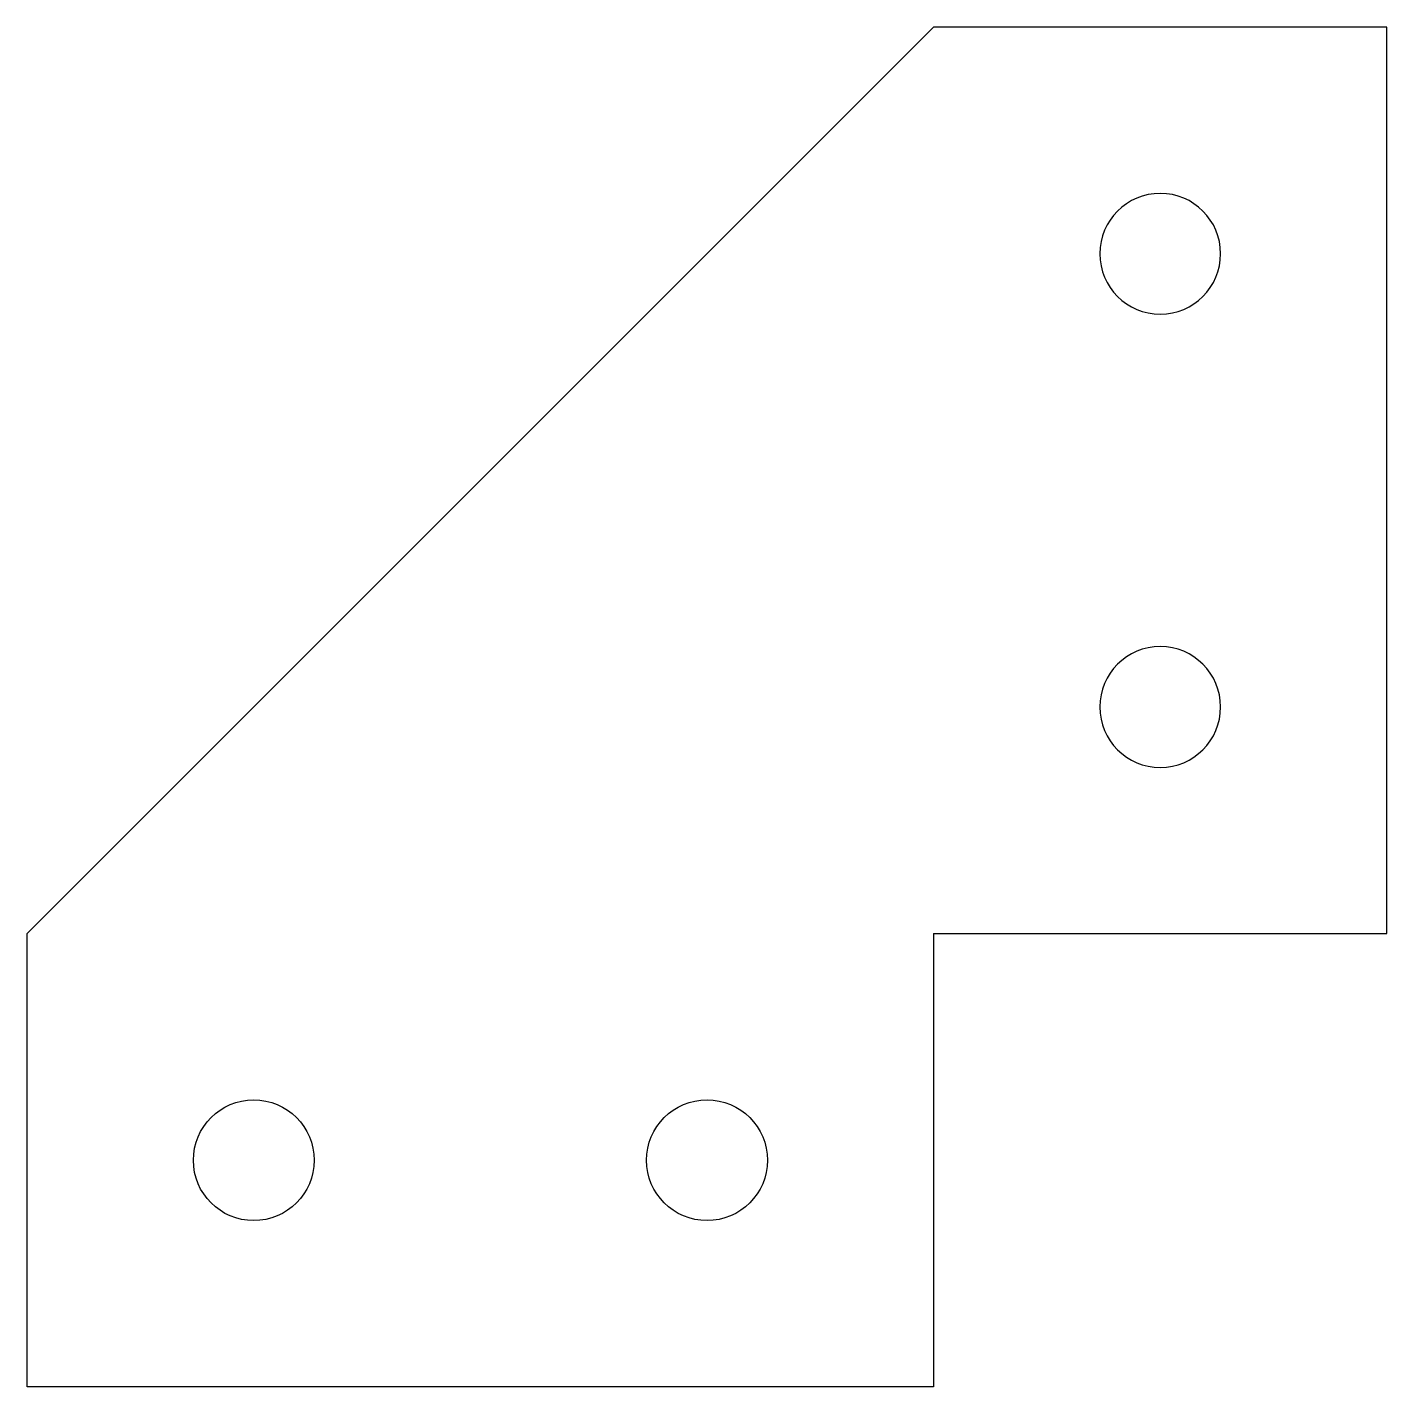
# Model space of a CAD drawing. Extents: x -44.3 to 45.7, y -27.9 to 62.1.
import ezdxf

# ---------------------------------------------------------------- set-up
doc = ezdxf.new("R2010")
doc.units = 0
doc.layers.add('VISIBLE', color=7, linetype='CONTINUOUS')

msp = doc.modelspace()

# ---------------------------------------------------------------- linework, layer by layer
at = {"layer": 'VISIBLE'}
for p, q in [((15.719, 62.057, 3), (-44.281, 2.057, 3)), ((45.719, 62.057, 3), (15.719, 62.057, 3)), ((45.719, 2.057, 3), (45.719, 62.057, 3)), ((-44.281, -27.943, 3), (-44.281, 2.057, 3)), ((15.719, 2.057, 3), (15.719, -27.943, 3)), ((15.719, 2.057, 3), (45.719, 2.057, 3)), ((15.719, -27.943, 3), (-44.281, -27.943, 3))]:
    msp.add_line(p, q, dxfattribs=at)
at = {"layer": 'VISIBLE', "extrusion": (0, 0, -1)}
for centre in [(-30.719, 47.057, -3), (-30.719, 17.057, -3)]:
    msp.add_circle(centre, 4, dxfattribs=at)
at = {"layer": 'VISIBLE'}
for centre in [(-29.281, -12.943, 3), (0.719, -12.943, 3)]:
    msp.add_circle(centre, 4, dxfattribs=at)

doc.saveas('drawing.dxf')
